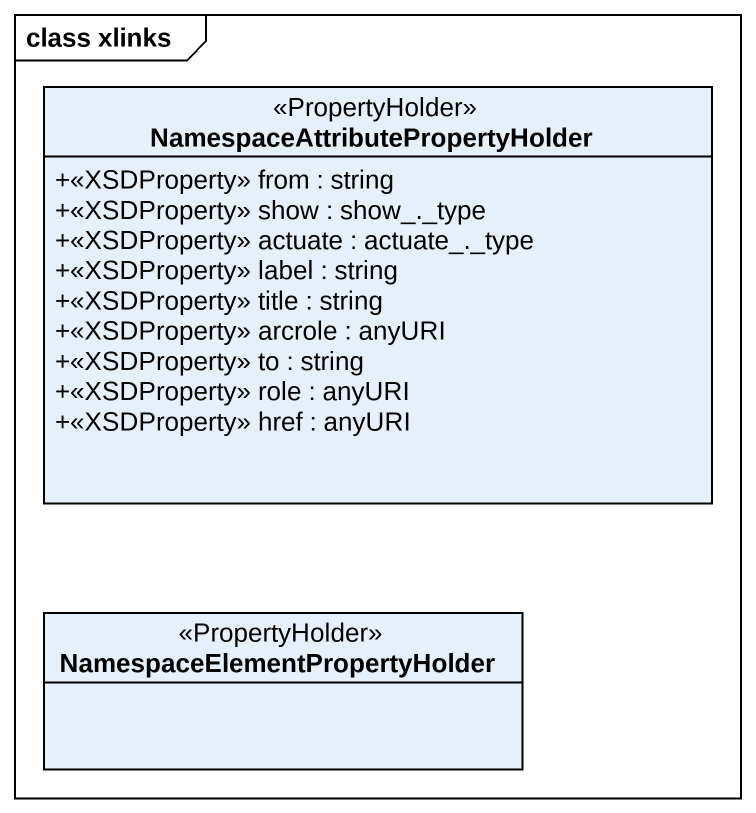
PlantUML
@startuml
mainframe class xlinks
hide circle
hide empty members
skinparam classAttributeIconSize 0
class "NamespaceAttributePropertyHolder" as NamespaceAttributePropertyHo <<PropertyHolder>> {
  +<<XSDProperty>> from : string
  +<<XSDProperty>> show : show_._type
  +<<XSDProperty>> actuate : actuate_._type
  +<<XSDProperty>> label : string
  +<<XSDProperty>> title : string
  +<<XSDProperty>> arcrole : anyURI
  +<<XSDProperty>> to : string
  +<<XSDProperty>> role : anyURI
  +<<XSDProperty>> href : anyURI
}
class "NamespaceElementPropertyHolder" as NamespaceElementPropertyHold <<PropertyHolder>>
@enduml
